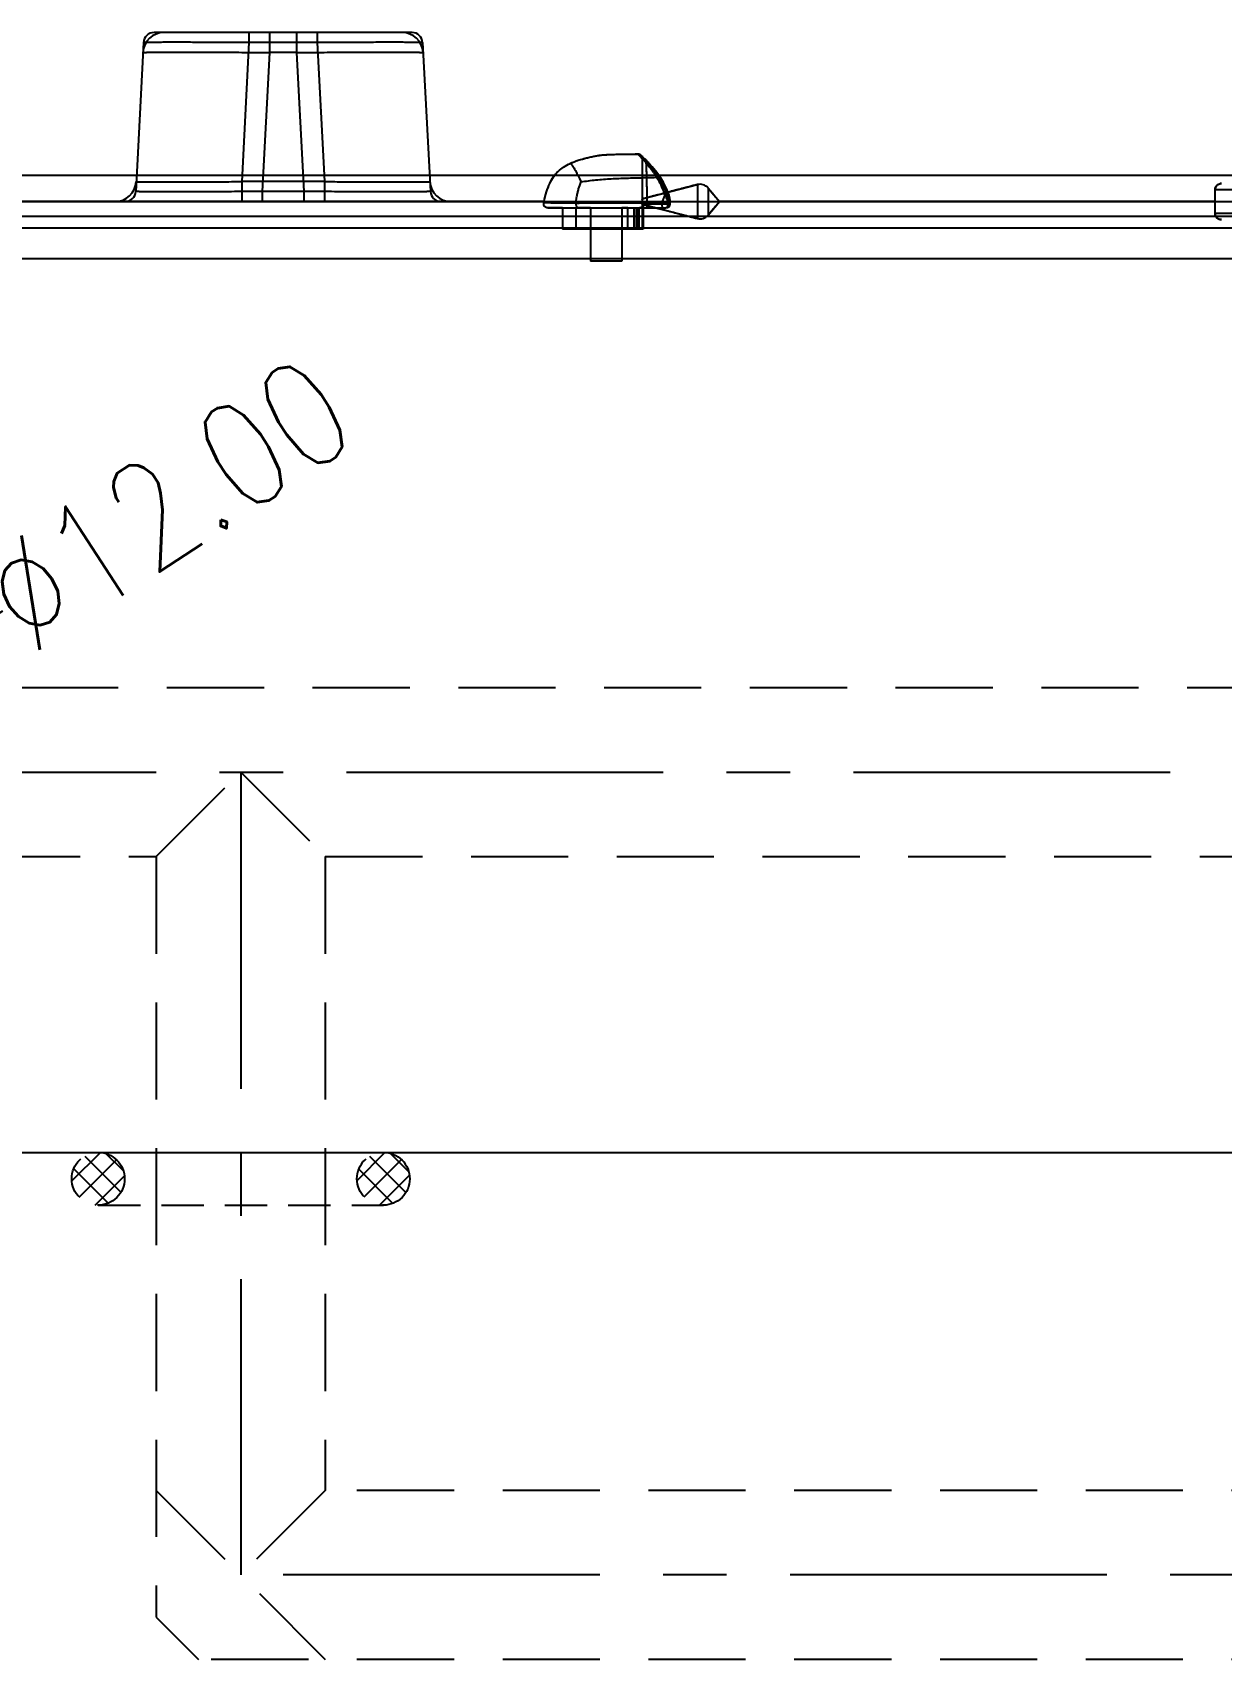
# Model space of a CAD drawing. Header units: millimetres. Extents: x 23075 to 24509, y -21593 to -20579.
# Drawn here: x 23777.3 to 23833.6, y -21335.6 to -21258.6 of the extents above; entities that cross this region are included whole.
import ezdxf

# ---------------------------------------------------------------- set-up
doc = ezdxf.new("R2010")
doc.units = ezdxf.units.MM
doc.header["$LTSCALE"] = 8
for name, pattern in [('CENTER', [2, 1.25, -0.25, 0.25, -0.25]), ('CENTER2', [1.125, 0.75, -0.125, 0.125, -0.125]), ('HIDDEN', [0.375, 0.25, -0.125])]:
    doc.linetypes.add(name, pattern=pattern)
doc.layers.get('DEFPOINTS').update_dxf_attribs({"color": 6})
for name, color, linetype in [('Cav-cor', 30, 'Continuous'), ('PIN', 5, 'Continuous'), ('WT', 4, 'Continuous')]:
    doc.layers.add(name, color=color, linetype=linetype)
doc.layers.add('dim', color=3, linetype='Continuous', lineweight=15)
doc.styles.get("Standard").update_dxf_attribs({"font": 'txt.shx', "width": 0.8, "bigfont": 'chineset.shx'})
doc.dimstyles.new('ISO-25', dxfattribs={"dimtxt": 5, "dimasz": 4, "dimexe": 0.3, "dimexo": 0.3, "dimtad": 0, "dimzin": 1, "dimdsep": 46, "dimtxsty": 'Standard', "dimcen": 0, "dimclrd": 3, "dimclre": 3, "dimclrt": 3, "dimazin": 0, "dimtfac": 1, "dimtofl": 0, "dimtmove": 0, "dimatfit": 0, "dimfxl": 0, "dimarcsym": 0})

# ---------------------------------------------------------------- blocks, each defined once
blk = doc.blocks.new('20160803.145918')
at = {"layer": 'PIN'}
for p, q in [((-120.73375, 1.25), (-4, 1.25)), ((-120.73375, -1.25), (-4, -1.25))]:
    blk.add_line(p, q, dxfattribs=at)
at = {"layer": 'PIN', "linetype": 'CENTER2'}
blk.add_line((-120.73375, 0), (0, 0), dxfattribs=at)
blk = doc.blocks.new('20150513.134757')
at = {"layer": 'WT', "linetype": 'HIDDEN'}
h = blk.add_hatch(dxfattribs=at)
h.set_pattern_fill('ANSI37', color=125, scale=0.25, angle=180, style=0)
h.set_pattern_definition([(135, (36119.48756, -17509.4995), (0.561266008, 0.561266008), []), (45, (36119.48756, -17509.4995), (0.561266008, -0.561266008), [])])
h.paths.add_polyline_path([(-8, 1.25, -1), (-5.5, 1.25, -1)])
h.paths.add_polyline_path([(5.5, 1.25, -1), (8, 1.25, -1)])
at = {"layer": 'WT', "color": 125, "linetype": 'HIDDEN'}
for p, q in [((-6.75, 2.5), (6.75, 2.5)), ((-6.75, 0), (6.75, 0))]:
    blk.add_line(p, q, dxfattribs=at)
for centre in [(-6.75, 1.25), (6.75, 1.25)]:
    blk.add_circle(centre, 1.25, dxfattribs=at)
blk = doc.blocks.new('20160901.135126')
at = {"layer": 'Cav-cor', "color": 241}
for p, q in [((19.232, 17.088), (18.863, 10.036)), ((31.944, 17.562), (19.732, 17.562)), ((24.225, 17.088), (23.881, 10.509)), ((24.225, 17.562), (24.225, 17.088)), ((27.45, 17.088), (24.225, 17.088)), ((25.199, 17.562), (25.199, 16.614)), ((26.476, 17.562), (26.476, 16.614)), ((27.45, 17.562), (27.45, 17.088)), ((27.45, 17.088), (27.795, 10.509)), ((32.443, 17.088), (32.813, 10.036)), ((25.199, 16.614), (24.854, 10.036)), ((26.476, 16.614), (25.199, 16.614)), ((26.476, 16.614), (26.821, 10.036)), ((42.62, 11.803), (42.502, 11.803)), ((42.62, 11.803), (42.639, 11.803)), ((42.62, 11.803), (42.64, 11.803)), ((42.64, 11.803), (42.639, 11.803)), ((42.64, 11.803), (42.639, 11.803)), ((42.699, 11.74), (42.723, 11.718)), ((42.812, 11.718), (42.804, 11.725)), ((42.82, 11.71), (42.812, 11.718)), ((42.831, 11.67), (42.837, 11.65)), ((42.833, 11.665), (42.843, 11.602)), ((42.842, 11.591), (42.878, 11.553)), ((42.843, 11.602), (42.843, 9.681)), ((42.843, 11.602), (42.843, 9.682)), ((42.971, 11.571), (42.921, 11.621)), ((39.412, 11.357), (39.439, 11.369)), ((39.438, 11.37), (39.439, 11.369)), ((43.177, 11.365), (43.148, 11.394)), ((43.177, 11.365), (43.177, 11.364)), ((27.795, 10.509), (23.881, 10.509)), ((23.881, 10.509), (23.881, 9.562)), ((26.821, 10.036), (24.854, 10.036)), ((24.854, 10.036), (24.854, 9.562)), ((26.821, 10.036), (26.821, 9.562)), ((27.795, 10.509), (27.795, 9.562)), ((42.843, 9.688), (45.45, 10.365)), ((43.701, 10.706), (43.701, 10.705)), ((45.45, 10.364), (45.45, 10.365)), ((45.45, 10.365), (45.45, 8.758)), ((45.959, 10.202), (46.495, 9.562)), ((45.959, 10.201), (45.959, 10.202)), ((45.959, 10.201), (45.959, 8.922)), ((69.959, 10.114), (69.969, 10.192)), ((69.959, 9.562), (69.959, 10.114)), ((71.969, 10.114), (69.959, 10.114)), ((69.959, 9.009), (69.959, 10.114)), ((69.969, 10.192), (69.999, 10.265)), ((69.999, 10.265), (70.047, 10.328)), ((70.047, 10.328), (70.109, 10.376)), ((70.109, 10.376), (70.182, 10.406)), ((70.182, 10.406), (70.26, 10.416)), ((-16.052, 9.562), (71.969, 9.562)), ((38.194, 9.562), (9.658, 9.562)), ((38.194, 9.562), (9.658, 9.562)), ((39.071, 9.26), (38.38, 9.26)), ((38.38, 9.26), (42.139, 9.26)), ((39.071, 9.26), (39.071, 8.255)), ((39.071, 9.26), (39.071, 8.255)), ((39.702, 9.26), (39.702, 8.255)), ((40.386, 9.26), (39.702, 9.26)), ((39.702, 9.26), (39.702, 8.255)), ((39.712, 9.484), (39.704, 9.484)), ((40.386, 9.26), (40.386, 6.748)), ((40.386, 9.26), (40.386, 6.748)), ((41.882, 9.26), (41.882, 6.748)), ((42.139, 9.26), (41.882, 9.26)), ((41.882, 9.26), (41.882, 6.748)), ((42.139, 9.26), (42.139, 8.255)), ((42.164, 9.26), (42.139, 9.26)), ((42.139, 9.26), (42.139, 8.255)), ((42.164, 9.26), (42.714, 9.26)), ((42.164, 8.255), (42.164, 9.26)), ((42.463, 8.255), (42.463, 9.26)), ((42.565, 8.255), (42.565, 9.26)), ((42.618, 8.255), (42.618, 9.26)), ((42.679, 9.26), (42.679, 8.255)), ((42.714, 9.26), (43.958, 9.26)), ((42.843, 9.688), (42.843, 9.684)), ((42.844, 9.684), (42.843, 9.688)), ((42.843, 9.682), (42.843, 9.681)), ((42.955, 9.492), (42.843, 9.491)), ((42.843, 9.442), (42.843, 8.255)), ((42.843, 9.442), (42.843, 8.255)), ((42.843, 9.44), (42.843, 9.435)), ((42.843, 9.435), (45.45, 8.758)), ((42.878, 9.461), (44.081, 9.461)), ((42.878, 9.461), (42.88, 9.43)), ((42.878, 9.461), (42.878, 8.255)), ((43.054, 9.74), (43.056, 9.562)), ((43.056, 9.562), (43.057, 9.492)), ((44.104, 9.891), (44.104, 9.891)), ((45.959, 8.921), (46.495, 9.562)), ((69.959, 9.562), (46.46, 9.562)), ((69.959, 9.562), (46.46, 9.562)), ((69.959, 9.009), (69.959, 9.562)), ((3.571, 8.878), (108.838, 8.878)), ((45.45, 8.758), (45.45, 8.759)), ((45.959, 8.921), (45.959, 8.922)), ((69.959, 9.009), (71.969, 9.009)), ((69.969, 8.931), (69.959, 9.009)), ((69.999, 8.858), (69.969, 8.931)), ((70.047, 8.796), (69.999, 8.858)), ((70.109, 8.748), (70.047, 8.796)), ((70.182, 8.718), (70.109, 8.748)), ((70.26, 8.707), (70.182, 8.718)), ((39.702, 8.255), (39.071, 8.255)), ((39.702, 8.255), (39.071, 8.255)), ((42.139, 8.255), (39.703, 8.255)), ((42.843, 8.255), (42.139, 8.255)), ((42.843, 8.255), (42.139, 8.255)), ((42.88, 8.255), (42.843, 8.255)), ((3.571, 6.868), (108.838, 6.868)), ((41.882, 6.748), (40.386, 6.748)), ((41.882, 6.748), (40.386, 6.748))]:
    blk.add_line(p, q, dxfattribs=at)
for points in [[(42.799, 11.728), (42.799, 11.727), (42.799, 11.728), (42.795, 11.732), (42.786, 11.742), (42.772, 11.755), (42.755, 11.769), (42.735, 11.781), (42.713, 11.791), (42.688, 11.798), (42.662, 11.803), (42.639, 11.803)], [(42.804, 11.725), (42.795, 11.733), (42.793, 11.735), (42.792, 11.736), (42.792, 11.736)], [(42.792, 11.736), (42.792, 11.735), (42.793, 11.735), (42.794, 11.734)], [(42.795, 11.732), (42.797, 11.731), (42.798, 11.729)], [(42.816, 11.703), (42.823, 11.689), (42.831, 11.67)], [(42.838, 11.694), (42.834, 11.698), (42.829, 11.702), (42.825, 11.706), (42.82, 11.71)], [(42.837, 11.65), (42.841, 11.629), (42.843, 11.606), (42.843, 11.602)], [(42.921, 11.621), (42.904, 11.637), (42.888, 11.653), (42.874, 11.665), (42.862, 11.675), (42.838, 11.694)], [(43.031, 11.512), (42.989, 11.553), (42.971, 11.571)], [(43.148, 11.394), (43.125, 11.418), (43.102, 11.442), (43.078, 11.466), (43.054, 11.489), (43.031, 11.512)], [(43.701, 10.706), (43.539, 10.941), (43.318, 11.211), (43.177, 11.364)], [(44.104, 9.891), (44.015, 10.109), (43.844, 10.461), (43.701, 10.705)], [(44.158, 9.562), (44.156, 9.618), (44.136, 9.78), (44.104, 9.891)], [(44.159, 9.459), (44.159, 9.484), (44.158, 9.562)]]:
    blk.add_lwpolyline(points, dxfattribs=at)
for centre, radius, start, end in [((20.206, 16.562), 1, 90, 177), ((19.732, 17.062), 0.5, 90, 177), ((31.47, 16.562), 1, 3, 90), ((31.944, 17.062), 0.5, 3, 90), ((42.642, 11.604), 0.2, 359.99994, 90.68811), ((42.642, 11.602), 0.201, 359.99994, 90.66936), ((40.708, 8.661), 2.991, 115.10686, 115.6558), ((17.889, 10.562), 1, 269.99967, 356.99998), ((18.363, 10.062), 0.5, 269.99944, 356.99997), ((33.787, 10.562), 1, 183.00002, 270.00033), ((33.312, 10.062), 0.5, 183.00003, 270.00056), ((42.471, 28.177), 17.489, 271.21861, 271.89489), ((45.575, 9.881), 0.499, 39.85869, 104.57406), ((45.575, 9.881), 0.499, 39.85869, 104.57406), ((70.26, 10.114), 0.302, 89.99982, 179.99985), ((70.26, 10.114), 0.302, 89.99982, 179.99985), ((45.533, 7.876), 7.531, 167.06132, 167.51138), ((45.533, 7.876), 7.531, 167.06132, 167.51138), ((45.53, 7.876), 7.527, 167.06122, 167.51148), ((38.177, 9.006), 0.498, 88.21033, 89.51035), ((39.697, -47.89), 57.374, 89.9926, 90.10689), ((44.627, 9.024), 4.944, 173.75421, 174.65602), ((39.781, 50.604), 41.12, 269.90345, 270.09804), ((42.873, -30.836), 40.327, 90.04311, 90.21978), ((42.932, 32.763), 23.271, 270.0559, 270.30597), ((48.94, 8.043), 5.365, 163.54977, 164.3039), ((43.061, 2.418), 7.112, 83.69658, 84.23853), ((43.119, 2.942), 6.585, 83.44674, 83.69107), ((43.205, 3.667), 5.855, 82.66901, 83.4714), ((39.678, 8.368), 4.492, 19.61701, 20.6987), ((43.277, 4.233), 5.284, 82.50186, 82.65971), ((43.958, 9.461), 0.201, 269.97156, 359.49345), ((42.473, 9.206), 1.602, 10.16325, 12.81364), ((41.327, 9.485), 2.755, 359.4994, 1.58977), ((45.575, 9.242), 0.499, 255.42594, 320.14131), ((45.575, 9.242), 0.499, 255.42516, 320.14064), ((70.26, 9.009), 0.302, 180.00015, 270.00018), ((70.26, 9.009), 0.302, 180.00015, 270.00018)]:
    blk.add_arc(centre, radius, start, end, dxfattribs=at)
for points, knots in [([(24.225, 17.088), (23.901, 17.09), (23.264, 17.093), (22.479, 17.095), (21.879, 17.097), (21.46, 17.098), (21.068, 17.099), (20.706, 17.099), (20.378, 17.099), (20.087, 17.098), (19.869, 17.097), (19.715, 17.097), (19.616, 17.096), (19.528, 17.095), (19.451, 17.094), (19.386, 17.094), (19.332, 17.093), (19.295, 17.092), (19.271, 17.091), (19.257, 17.09), (19.247, 17.09), (19.239, 17.089), (19.235, 17.089), (19.232, 17.088), (19.232, 17.088)], [0, 0, 0, 0, 0.195088, 0.38268, 0.4714, 0.55558, 0.634408, 0.707122, 0.773021, 0.83147, 0.881905, 0.903965, 0.923845, 0.9415, 0.956889, 0.969973, 0.980723, 0.989115, 0.992419, 0.995127, 0.997237, 0.99875, 0.999667, 1, 1, 1, 1]), ([(32.443, 17.088), (32.443, 17.088), (32.44, 17.089), (32.437, 17.089), (32.429, 17.09), (32.418, 17.09), (32.405, 17.091), (32.381, 17.092), (32.343, 17.093), (32.29, 17.094), (32.225, 17.094), (32.148, 17.095), (32.06, 17.096), (31.961, 17.097), (31.807, 17.097), (31.589, 17.098), (31.298, 17.099), (30.97, 17.099), (30.608, 17.099), (30.216, 17.098), (29.797, 17.097), (29.197, 17.095), (28.412, 17.093), (27.775, 17.09), (27.45, 17.088)], [0, 0, 0, 0, 0.000333, 0.00125, 0.002763, 0.004873, 0.007581, 0.010885, 0.019277, 0.030027, 0.043111, 0.0585, 0.076155, 0.096035, 0.118095, 0.16853, 0.226979, 0.292878, 0.365592, 0.44442, 0.5286, 0.61732, 0.804912, 1, 1, 1, 1]), ([(19.207, 16.614), (19.208, 16.615), (19.211, 16.616), (19.216, 16.617), (19.225, 16.618), (19.238, 16.619), (19.254, 16.62), (19.283, 16.622), (19.328, 16.623), (19.392, 16.625), (19.47, 16.627), (19.563, 16.629), (19.668, 16.63), (19.787, 16.631), (19.972, 16.633), (20.233, 16.634), (20.583, 16.635), (20.976, 16.636), (21.41, 16.635), (21.881, 16.634), (22.384, 16.632), (23.104, 16.629), (24.045, 16.623), (24.81, 16.617), (25.199, 16.614)], [0, 0, 0, 0, 0.000377, 0.001312, 0.002838, 0.004958, 0.007675, 0.010986, 0.01939, 0.03015, 0.043243, 0.058638, 0.076297, 0.096183, 0.118244, 0.168681, 0.227124, 0.293014, 0.365716, 0.444528, 0.52869, 0.61739, 0.804945, 1, 1, 1, 1]), ([(26.476, 16.614), (26.866, 16.617), (27.63, 16.623), (28.572, 16.629), (29.292, 16.632), (29.795, 16.634), (30.265, 16.635), (30.7, 16.636), (31.093, 16.635), (31.442, 16.634), (31.704, 16.633), (31.888, 16.631), (32.007, 16.63), (32.113, 16.629), (32.205, 16.627), (32.284, 16.625), (32.348, 16.623), (32.393, 16.622), (32.422, 16.62), (32.438, 16.619), (32.451, 16.618), (32.46, 16.617), (32.465, 16.616), (32.468, 16.615), (32.468, 16.614)], [0, 0, 0, 0, 0.195054, 0.38261, 0.47131, 0.555472, 0.634284, 0.706986, 0.772876, 0.831319, 0.881756, 0.903817, 0.923703, 0.941362, 0.956757, 0.96985, 0.98061, 0.989014, 0.992325, 0.995042, 0.997162, 0.998688, 0.999623, 1, 1, 1, 1]), ([(39.438, 11.37), (39.528, 11.412), (39.712, 11.488), (39.997, 11.578), (40.286, 11.651), (40.576, 11.715), (40.867, 11.766), (41.161, 11.784), (41.455, 11.795), (41.75, 11.804), (42.046, 11.809), (42.343, 11.804), (42.541, 11.802), (42.64, 11.803)], [0, 0, 0, 0, 0.091361, 0.183145, 0.274676, 0.365769, 0.456222, 0.546397, 0.636575, 0.72703, 0.817839, 0.908868, 1, 1, 1, 1]), ([(39.439, 11.369), (39.561, 11.425), (39.813, 11.523), (40.139, 11.611), (40.401, 11.674), (40.6, 11.716), (40.799, 11.751), (41.001, 11.772), (41.203, 11.782), (41.473, 11.794), (41.743, 11.802), (42.013, 11.807), (42.215, 11.806), (42.417, 11.803), (42.552, 11.803), (42.62, 11.803)], [0, 0, 0, 0, 0.124795, 0.249776, 0.312285, 0.374853, 0.437377, 0.49991, 0.562535, 0.625124, 0.75025, 0.812758, 0.875143, 0.937517, 1, 1, 1, 1]), ([(42.639, 11.803), (42.639, 11.803), (42.643, 11.801), (42.644, 11.798), (42.65, 11.792), (42.656, 11.785), (42.664, 11.776), (42.678, 11.76), (42.69, 11.748), (42.699, 11.74)], [0, 0, 0, 0, 0.021754, 0.081065, 0.168521, 0.278994, 0.415414, 0.580884, 1, 1, 1, 1]), ([(42.723, 11.718), (42.728, 11.713), (42.749, 11.693), (42.768, 11.67), (42.784, 11.653)], [0, 0, 0, 0, 0.217172, 1, 1, 1, 1]), ([(42.784, 11.653), (42.788, 11.648), (42.808, 11.627), (42.827, 11.606), (42.842, 11.591)], [0, 0, 0, 0, 0.236959, 1, 1, 1, 1]), ([(42.843, 11.602), (42.843, 11.603), (42.846, 11.598), (42.849, 11.596), (42.858, 11.586), (42.868, 11.576), (42.882, 11.563), (42.899, 11.547), (42.919, 11.529), (42.952, 11.5), (42.997, 11.451), (43.06, 11.386), (43.133, 11.31), (43.183, 11.255), (43.21, 11.226)], [0, 0, 0, 0, 0.00405, 0.017344, 0.038354, 0.067071, 0.103715, 0.147756, 0.198247, 0.25621, 0.401353, 0.575629, 0.775021, 1, 1, 1, 1]), ([(42.878, 11.553), (42.889, 11.541), (42.936, 11.49), (42.981, 11.438), (43.016, 11.398)], [0, 0, 0, 0, 0.230304, 1, 1, 1, 1]), ([(38.194, 9.562), (38.229, 9.715), (38.302, 10.004), (38.446, 10.402), (38.632, 10.731), (38.853, 10.996), (39.124, 11.207), (39.328, 11.318), (39.438, 11.37)], [0, 0, 0, 0, 0.206178, 0.39032, 0.552487, 0.697915, 0.83964, 1, 1, 1, 1]), ([(39.438, 11.37), (39.452, 11.36), (39.484, 11.331), (39.554, 11.241), (39.657, 11.07), (39.796, 10.806), (39.896, 10.602), (39.951, 10.49)], [0, 0, 0, 0, 0.050306, 0.123446, 0.333979, 0.634905, 1, 1, 1, 1]), ([(43.016, 11.398), (43.045, 11.407), (43.104, 11.412), (43.158, 11.384), (43.177, 11.365)], [0, 0, 0, 0, 0.525319, 1, 1, 1, 1]), ([(43.016, 11.398), (43.057, 11.352), (43.165, 11.225), (43.304, 11.049), (43.429, 10.863), (43.492, 10.762), (43.523, 10.709)], [0, 0, 0, 0, 0.215382, 0.583349, 0.785961, 1, 1, 1, 1]), ([(43.016, 11.398), (43.021, 11.295), (43.029, 11.13), (43.039, 10.897), (43.047, 10.766), (43.049, 10.698)], [0, 0, 0, 0, 0.441159, 0.705353, 1, 1, 1, 1]), ([(43.177, 11.364), (43.193, 11.347), (43.217, 11.301), (43.215, 11.251), (43.21, 11.226)], [0, 0, 0, 0, 0.479109, 1, 1, 1, 1]), ([(43.21, 11.226), (43.248, 11.183), (43.326, 11.092), (43.445, 10.946), (43.566, 10.781), (43.642, 10.661), (43.68, 10.598)], [0, 0, 0, 0, 0.21733, 0.45781, 0.719399, 1, 1, 1, 1]), ([(24.854, 10.036), (24.465, 10.034), (23.7, 10.031), (22.758, 10.028), (22.038, 10.026), (21.535, 10.025), (21.064, 10.025), (20.63, 10.025), (20.236, 10.025), (19.887, 10.025), (19.626, 10.026), (19.441, 10.027), (19.322, 10.027), (19.217, 10.028), (19.125, 10.029), (19.046, 10.03), (18.982, 10.031), (18.937, 10.032), (18.909, 10.032), (18.892, 10.033), (18.88, 10.034), (18.871, 10.034), (18.866, 10.035), (18.863, 10.035), (18.863, 10.036)], [0, 0, 0, 0, 0.195133, 0.382791, 0.471544, 0.555755, 0.634608, 0.707341, 0.773248, 0.831694, 0.882117, 0.904165, 0.924033, 0.941672, 0.957041, 0.970106, 0.980833, 0.989201, 0.992493, 0.995188, 0.997285, 0.998785, 0.999686, 1, 1, 1, 1]), ([(18.888, 10.509), (18.888, 10.509), (18.89, 10.508), (18.894, 10.507), (18.902, 10.505), (18.918, 10.504), (18.945, 10.502), (18.987, 10.5), (19.04, 10.498), (19.105, 10.496), (19.182, 10.495), (19.307, 10.493), (19.49, 10.491), (19.74, 10.489), (20.031, 10.488), (20.359, 10.488), (20.721, 10.488), (21.114, 10.489), (21.533, 10.491), (22.134, 10.494), (22.919, 10.5), (23.556, 10.506), (23.881, 10.509)], [0, 0, 0, 0, 0.000383, 0.001304, 0.002811, 0.004911, 0.010895, 0.019255, 0.029971, 0.043024, 0.058382, 0.076009, 0.117904, 0.168309, 0.226744, 0.292645, 0.365376, 0.444232, 0.528447, 0.617205, 0.804871, 1, 1, 1, 1]), ([(32.813, 10.036), (32.813, 10.035), (32.809, 10.035), (32.805, 10.034), (32.796, 10.034), (32.783, 10.033), (32.767, 10.032), (32.738, 10.032), (32.694, 10.031), (32.629, 10.03), (32.551, 10.029), (32.459, 10.028), (32.354, 10.027), (32.235, 10.027), (32.05, 10.026), (31.789, 10.025), (31.44, 10.025), (31.046, 10.025), (30.612, 10.025), (30.141, 10.025), (29.638, 10.026), (28.917, 10.028), (27.976, 10.031), (27.211, 10.034), (26.821, 10.036)], [0, 0, 0, 0, 0.000314, 0.001215, 0.002715, 0.004812, 0.007507, 0.010799, 0.019167, 0.029894, 0.042959, 0.058328, 0.075967, 0.095835, 0.117883, 0.168306, 0.226752, 0.292659, 0.365392, 0.444245, 0.528456, 0.617209, 0.804867, 1, 1, 1, 1]), ([(27.795, 10.509), (28.12, 10.506), (28.757, 10.5), (29.542, 10.494), (30.142, 10.491), (30.562, 10.489), (30.954, 10.488), (31.316, 10.488), (31.644, 10.488), (31.935, 10.489), (32.186, 10.491), (32.369, 10.493), (32.494, 10.495), (32.57, 10.496), (32.636, 10.498), (32.689, 10.5), (32.731, 10.502), (32.758, 10.504), (32.774, 10.505), (32.782, 10.507), (32.786, 10.508), (32.788, 10.509), (32.788, 10.509)], [0, 0, 0, 0, 0.195129, 0.382795, 0.471553, 0.555768, 0.634624, 0.707355, 0.773256, 0.831691, 0.882097, 0.923991, 0.941618, 0.956976, 0.970029, 0.980745, 0.989105, 0.995089, 0.997189, 0.998696, 0.999617, 1, 1, 1, 1]), ([(39.712, 9.562), (39.721, 9.644), (39.741, 9.786), (39.784, 9.985), (39.842, 10.217), (39.905, 10.383), (39.951, 10.49)], [0, 0, 0, 0, 0.257198, 0.447928, 0.635385, 1, 1, 1, 1]), ([(39.951, 10.49), (40.065, 10.512), (40.297, 10.55), (40.77, 10.605), (41.252, 10.64), (41.737, 10.658), (42.105, 10.672), (42.473, 10.684), (42.719, 10.689), (42.843, 10.692)], [0, 0, 0, 0, 0.119911, 0.242715, 0.492566, 0.618652, 0.745388, 0.872548, 1, 1, 1, 1]), ([(45.45, 10.364), (45.015, 10.251), (44.363, 10.082), (43.494, 9.855), (43.059, 9.741), (42.843, 9.681)], [0, 0, 0, 0, 0.5, 0.750001, 1, 1, 1, 1]), ([(45.45, 10.364), (45.323, 10.331), (45.078, 10.268), (44.722, 10.175), (44.391, 10.089), (44.083, 10.009), (43.796, 9.934), (43.53, 9.864), (43.284, 9.799), (43.057, 9.739), (42.912, 9.7), (42.843, 9.681)], [0, 0, 0, 0, 0.145852, 0.281916, 0.408752, 0.52684, 0.636638, 0.738642, 0.833151, 0.920266, 1, 1, 1, 1]), ([(43.049, 10.698), (43.051, 10.623), (43.049, 10.469), (43.051, 10.234), (43.052, 9.99), (43.054, 9.824), (43.054, 9.74)], [0, 0, 0, 0, 0.234543, 0.480778, 0.736566, 1, 1, 1, 1]), ([(43.523, 10.709), (43.541, 10.717), (43.573, 10.729), (43.618, 10.736), (43.654, 10.735), (43.683, 10.726), (43.697, 10.713), (43.701, 10.706)], [0, 0, 0, 0, 0.319599, 0.532022, 0.714349, 0.867088, 1, 1, 1, 1]), ([(43.523, 10.709), (43.591, 10.592), (43.723, 10.346), (43.83, 10.089), (43.881, 9.956)], [0, 0, 0, 0, 0.486989, 1, 1, 1, 1]), ([(43.701, 10.705), (43.71, 10.692), (43.712, 10.662), (43.698, 10.627), (43.687, 10.608), (43.68, 10.598)], [0, 0, 0, 0, 0.42193, 0.689857, 1, 1, 1, 1]), ([(43.68, 10.598), (43.715, 10.539), (43.784, 10.417), (43.877, 10.226), (43.964, 10.026), (44.018, 9.889), (44.042, 9.82)], [0, 0, 0, 0, 0.239767, 0.487786, 0.741771, 1, 1, 1, 1]), ([(45.959, 10.201), (45.978, 10.178), (46.015, 10.134), (46.069, 10.07), (46.118, 10.01), (46.165, 9.954), (46.208, 9.903), (46.247, 9.855), (46.284, 9.81), (46.318, 9.77), (46.348, 9.732), (46.376, 9.698), (46.401, 9.666), (46.423, 9.637), (46.441, 9.611), (46.456, 9.587), (46.46, 9.57), (46.46, 9.562)], [0, 0, 0, 0, 0.109996, 0.212453, 0.307761, 0.396313, 0.478486, 0.554609, 0.624973, 0.689811, 0.749286, 0.803538, 0.852804, 0.896879, 0.935869, 0.970046, 1, 1, 1, 1]), ([(38.38, 9.26), (38.36, 9.26), (38.32, 9.266), (38.264, 9.292), (38.219, 9.333), (38.188, 9.385), (38.174, 9.444), (38.176, 9.485), (38.181, 9.504)], [0, 0, 0, 0, 0.168784, 0.334512, 0.502382, 0.670548, 0.83458, 1, 1, 1, 1]), ([(38.389, 9.495), (38.351, 9.497), (38.285, 9.498), (38.22, 9.503), (38.192, 9.504)], [0, 0, 0, 0, 0.579818, 1, 1, 1, 1]), ([(39.59, 9.484), (39.465, 9.484), (39.229, 9.484), (38.829, 9.492), (38.553, 9.491), (38.389, 9.495)], [0, 0, 0, 0, 0.31115, 0.589525, 1, 1, 1, 1]), ([(39.704, 9.484), (39.702, 9.441), (39.707, 9.377), (39.737, 9.306), (39.758, 9.28), (39.77, 9.272)], [0, 0, 0, 0, 0.568704, 0.808669, 1, 1, 1, 1]), ([(39.77, 9.272), (39.773, 9.27), (39.783, 9.264), (39.795, 9.26), (39.803, 9.26)], [0, 0, 0, 0, 0.268172, 1, 1, 1, 1]), ([(42.719, 9.491), (42.473, 9.49), (42.105, 9.49), (41.616, 9.492), (41.252, 9.491), (40.894, 9.487), (40.54, 9.486), (40.193, 9.483), (39.964, 9.484), (39.851, 9.484)], [0, 0, 0, 0, 0.256924, 0.385096, 0.512007, 0.636934, 0.760395, 0.881921, 1, 1, 1, 1]), ([(42.759, 9.266), (42.756, 9.265), (42.741, 9.262), (42.726, 9.26), (42.714, 9.26)], [0, 0, 0, 0, 0.244035, 1, 1, 1, 1]), ([(42.844, 9.32), (42.834, 9.308), (42.809, 9.284), (42.777, 9.27), (42.759, 9.266)], [0, 0, 0, 0, 0.473001, 1, 1, 1, 1]), ([(42.843, 9.442), (43.059, 9.382), (43.494, 9.269), (44.363, 9.042), (45.015, 8.872), (45.45, 8.759)], [0, 0, 0, 0, 0.249999, 0.499999, 1, 1, 1, 1]), ([(42.843, 9.442), (42.902, 9.426), (43.027, 9.392), (43.222, 9.34), (43.435, 9.284), (43.665, 9.224), (43.913, 9.159), (44.179, 9.09), (44.466, 9.015), (44.774, 8.935), (45.104, 8.849), (45.332, 8.79), (45.45, 8.759)], [0, 0, 0, 0, 0.068561, 0.143592, 0.225125, 0.313239, 0.408202, 0.51039, 0.620232, 0.738148, 0.864584, 1, 1, 1, 1]), ([(42.843, 9.435), (42.843, 9.435), (42.843, 9.438), (42.844, 9.439), (42.844, 9.44)], [0, 0, 0, 0, 0.24989, 1, 1, 1, 1]), ([(42.847, 9.562), (42.847, 9.575), (42.846, 9.616), (42.846, 9.656), (42.844, 9.684)], [0, 0, 0, 0, 0.3309, 1, 1, 1, 1]), ([(42.844, 9.44), (42.844, 9.446), (42.846, 9.486), (42.847, 9.527), (42.847, 9.562)], [0, 0, 0, 0, 0.142919, 1, 1, 1, 1]), ([(43.057, 9.492), (43.057, 9.483), (43.056, 9.446), (43.057, 9.41), (43.058, 9.383)], [0, 0, 0, 0, 0.253496, 1, 1, 1, 1]), ([(43.775, 9.494), (43.656, 9.493), (43.416, 9.493), (43.176, 9.493), (43.057, 9.492)], [0, 0, 0, 0, 0.500249, 1, 1, 1, 1]), ([(43.058, 9.383), (43.058, 9.366), (43.06, 9.336), (43.063, 9.302), (43.065, 9.281), (43.068, 9.27), (43.069, 9.264), (43.072, 9.26), (43.073, 9.26)], [0, 0, 0, 0, 0.401788, 0.717025, 0.83366, 0.9198, 0.974334, 1, 1, 1, 1]), ([(43.775, 9.494), (43.775, 9.465), (43.775, 9.423), (43.776, 9.369), (43.777, 9.333), (43.778, 9.304), (43.779, 9.283), (43.781, 9.272), (43.781, 9.265), (43.782, 9.262), (43.783, 9.26), (43.783, 9.26)], [0, 0, 0, 0, 0.368616, 0.541084, 0.694774, 0.82262, 0.918554, 0.953153, 0.978256, 0.993741, 1, 1, 1, 1]), ([(43.91, 9.876), (43.886, 9.826), (43.844, 9.722), (43.811, 9.616), (43.795, 9.562)], [0, 0, 0, 0, 0.497519, 1, 1, 1, 1]), ([(43.91, 9.876), (43.933, 9.884), (43.976, 9.897), (44.028, 9.907), (44.063, 9.908), (44.085, 9.906), (44.101, 9.899), (44.104, 9.891)], [0, 0, 0, 0, 0.358454, 0.662559, 0.78297, 0.878501, 1, 1, 1, 1]), ([(43.91, 9.876), (43.925, 9.853), (43.982, 9.754), (44.017, 9.645), (44.036, 9.562)], [0, 0, 0, 0, 0.247051, 1, 1, 1, 1]), ([(44.081, 9.461), (44.081, 9.435), (44.076, 9.386), (44.05, 9.321), (44.011, 9.273), (43.974, 9.26), (43.958, 9.26)], [0, 0, 0, 0, 0.301851, 0.576282, 0.806662, 1, 1, 1, 1]), ([(44.05, 9.461), (44.049, 9.435), (44.042, 9.387), (44.027, 9.33), (44.008, 9.295), (43.989, 9.272), (43.97, 9.26), (43.958, 9.26)], [0, 0, 0, 0, 0.330167, 0.620142, 0.742211, 0.846168, 1, 1, 1, 1]), ([(43.966, 9.472), (43.973, 9.471), (43.988, 9.469), (44.009, 9.466), (44.026, 9.463), (44.04, 9.462), (44.047, 9.46), (44.05, 9.461)], [0, 0, 0, 0, 0.25711, 0.509964, 0.758081, 0.880212, 1, 1, 1, 1]), ([(44.104, 9.891), (44.108, 9.881), (44.094, 9.859), (44.071, 9.839), (44.053, 9.826), (44.042, 9.82)], [0, 0, 0, 0, 0.342212, 0.633498, 1, 1, 1, 1]), ([(44.08, 9.562), (44.079, 9.606), (44.074, 9.693), (44.057, 9.779), (44.042, 9.82)], [0, 0, 0, 0, 0.503608, 1, 1, 1, 1]), ([(44.05, 9.489), (44.05, 9.486), (44.049, 9.479), (44.048, 9.469), (44.05, 9.463), (44.05, 9.461)], [0, 0, 0, 0, 0.375902, 0.750006, 1, 1, 1, 1]), ([(44.159, 9.459), (44.159, 9.459), (44.158, 9.459), (44.157, 9.459), (44.154, 9.459), (44.149, 9.459), (44.141, 9.459), (44.128, 9.459), (44.113, 9.459), (44.086, 9.459), (44.065, 9.46), (44.05, 9.461)], [0, 0, 0, 0, 0.00444, 0.01741, 0.038903, 0.068867, 0.153555, 0.269768, 0.415458, 0.588011, 1, 1, 1, 1]), ([(44.081, 9.461), (44.092, 9.461), (44.108, 9.461), (44.126, 9.46), (44.138, 9.46), (44.146, 9.46), (44.153, 9.46), (44.156, 9.459), (44.159, 9.46), (44.159, 9.459)], [0, 0, 0, 0, 0.419711, 0.592232, 0.736331, 0.850379, 0.932911, 0.983015, 1, 1, 1, 1]), ([(46.46, 9.562), (46.46, 9.554), (46.456, 9.536), (46.441, 9.512), (46.423, 9.486), (46.401, 9.458), (46.377, 9.426), (46.349, 9.392), (46.318, 9.354), (46.284, 9.313), (46.248, 9.269), (46.208, 9.221), (46.165, 9.17), (46.119, 9.114), (46.069, 9.054), (46.015, 8.99), (45.978, 8.945), (45.959, 8.922)], [0, 0, 0, 0, 0.029886, 0.063976, 0.102839, 0.146821, 0.196036, 0.250261, 0.309693, 0.374381, 0.444564, 0.520611, 0.602776, 0.6914, 0.786863, 0.889586, 1, 1, 1, 1])]:
    blk.add_open_spline(points, degree=3, knots=knots, dxfattribs=at)
for points in [[(39.438, 11.37), (39.528, 11.412), (39.711, 11.488), (39.998, 11.578), (40.287, 11.651), (40.577, 11.716), (40.868, 11.766), (41.161, 11.784), (41.455, 11.795), (41.75, 11.804), (42.046, 11.809), (42.342, 11.804), (42.54, 11.802), (42.64, 11.803)], [(42.702, 11.794), (42.736, 11.784), (42.768, 11.763), (42.792, 11.736)], [(38.194, 9.562), (38.231, 9.724), (38.309, 10.028), (38.457, 10.425), (38.643, 10.747), (38.858, 10.999), (39.105, 11.193), (39.32, 11.314), (39.438, 11.37)], [(45.45, 10.364), (45.319, 10.33), (45.065, 10.264), (44.71, 10.172), (44.38, 10.086), (44.072, 10.006), (43.786, 9.931), (43.52, 9.862), (43.274, 9.797), (43.047, 9.737), (42.909, 9.699), (42.843, 9.681)], [(43.049, 10.698), (43.207, 10.702), (43.365, 10.705), (43.523, 10.709)], [(45.959, 10.201), (45.979, 10.177), (46.017, 10.131), (46.07, 10.067), (46.12, 10.008), (46.166, 9.952), (46.209, 9.901), (46.249, 9.853), (46.285, 9.809), (46.319, 9.768), (46.35, 9.73), (46.378, 9.696), (46.403, 9.664), (46.424, 9.636), (46.442, 9.61), (46.456, 9.585), (46.46, 9.57), (46.46, 9.562)], [(38.38, 9.26), (38.359, 9.26), (38.319, 9.266), (38.265, 9.292), (38.219, 9.333), (38.187, 9.386), (38.174, 9.444), (38.176, 9.484), (38.181, 9.504)], [(42.843, 9.442), (42.899, 9.426), (43.018, 9.394), (43.214, 9.342), (43.426, 9.287), (43.656, 9.226), (43.903, 9.162), (44.169, 9.092), (44.456, 9.018), (44.763, 8.938), (45.093, 8.852), (45.328, 8.791), (45.45, 8.759)], [(42.864, 9.353), (42.858, 9.341), (42.852, 9.33), (42.844, 9.32)], [(42.88, 9.43), (42.88, 9.404), (42.875, 9.377), (42.864, 9.353)], [(46.46, 9.562), (46.46, 9.554), (46.456, 9.538), (46.443, 9.514), (46.424, 9.488), (46.403, 9.459), (46.378, 9.428), (46.35, 9.393), (46.319, 9.356), (46.286, 9.315), (46.249, 9.271), (46.21, 9.223), (46.167, 9.172), (46.121, 9.116), (46.071, 9.057), (46.017, 8.992), (45.979, 8.946), (45.959, 8.922)]]:
    blk.add_open_spline(points, degree=3, dxfattribs=at)
blk = doc.blocks.new('*D28283')
at = {"layer": 'DEFPOINTS', "color": 0}
for p in [(23769.186, -21290.346), (23759.127, -21296.891)]:
    blk.add_point(p, dxfattribs=at)
at = {"layer": 'dim', "color": 3, "lineweight": -2}
blk.add_line((23772.538, -21288.165), (23775.891, -21285.983), dxfattribs=at)
at = {"layer": 'dim', "color": 3}
blk.add_solid([(23772.175, -21287.606), (23772.902, -21288.723), (23769.186, -21290.346)], dxfattribs=at)
at = {"layer": 'dim', "color": 3, "insert": (23783.679, -21280.916), "char_height": 5, "attachment_point": 5, "rotation": 33.05066}
blk.add_mtext('%%c12.00', dxfattribs=at)

msp = doc.modelspace()

# ---------------------------------------------------------------- linework, layer by layer
at = {"layer": 'Cav-cor', "color": 241}
for p, q in [((23726.337, -21266.618), (23872.156, -21266.618)), ((23672.156, -21311.618), (23872.156, -21311.618))]:
    msp.add_line(p, q, dxfattribs=at)
at = {"layer": 'WT', "color": 125, "linetype": 'HIDDEN', "ltscale": 2.3}
for p, q in [((23680.156, -21289.618), (23864.156, -21289.618)), ((23783.156, -21297.618), (23787.156, -21293.618)), ((23787.156, -21293.618), (23791.156, -21297.618)), ((23761.156, -21297.618), (23783.156, -21297.618)), ((23783.156, -21297.618), (23783.156, -21333.618)), ((23791.156, -21297.618), (23791.156, -21327.618)), ((23791.156, -21297.618), (23864.156, -21297.618)), ((23783.156, -21327.618), (23791.156, -21335.618)), ((23791.156, -21327.618), (23787.156, -21331.618)), ((23942.156, -21327.618), (23791.156, -21327.618)), ((23783.156, -21333.618), (23785.156, -21335.618)), ((23942.156, -21335.618), (23785.156, -21335.618))]:
    msp.add_line(p, q, dxfattribs=at)
at = {"layer": 'WT', "color": 125, "linetype": 'CENTER', "ltscale": 1.5}
for p, q in [((23672.156, -21293.618), (23872.156, -21293.618)), ((23787.156, -21293.618), (23787.156, -21331.618)), ((23972.156, -21331.618), (23787.156, -21331.618))]:
    msp.add_line(p, q, dxfattribs=at)

# ---------------------------------------------------------------- block references
at = {"layer": 'Cav-cor'}
msp.add_blockref('20160901.135126', (23763.319, -21276.18), dxfattribs=at)
at = {"layer": 'PIN'}
msp.add_blockref('20160803.145918', (23884.156, -21266.618), dxfattribs=at)
at = {"layer": 'WT', "color": 125, "linetype": 'HIDDEN', "ltscale": 2.3}
msp.add_blockref('20150513.134757', (23787.156, -21314.118), dxfattribs=at)

# ---------------------------------------------------------------- dimensions: what is measured, and where the dimension line sits
at = {"layer": 'dim'}
dim = msp.add_diameter_dim_2p(p1=(23759.127, -21296.891), p2=(23769.186, -21290.346), dimstyle='ISO-25', dxfattribs=at)
dim.commit()
dim.dimension.update_dxf_attribs({"geometry": '*D28283', "text_midpoint": (23783.679, -21280.916)})

doc.saveas('drawing.dxf')
